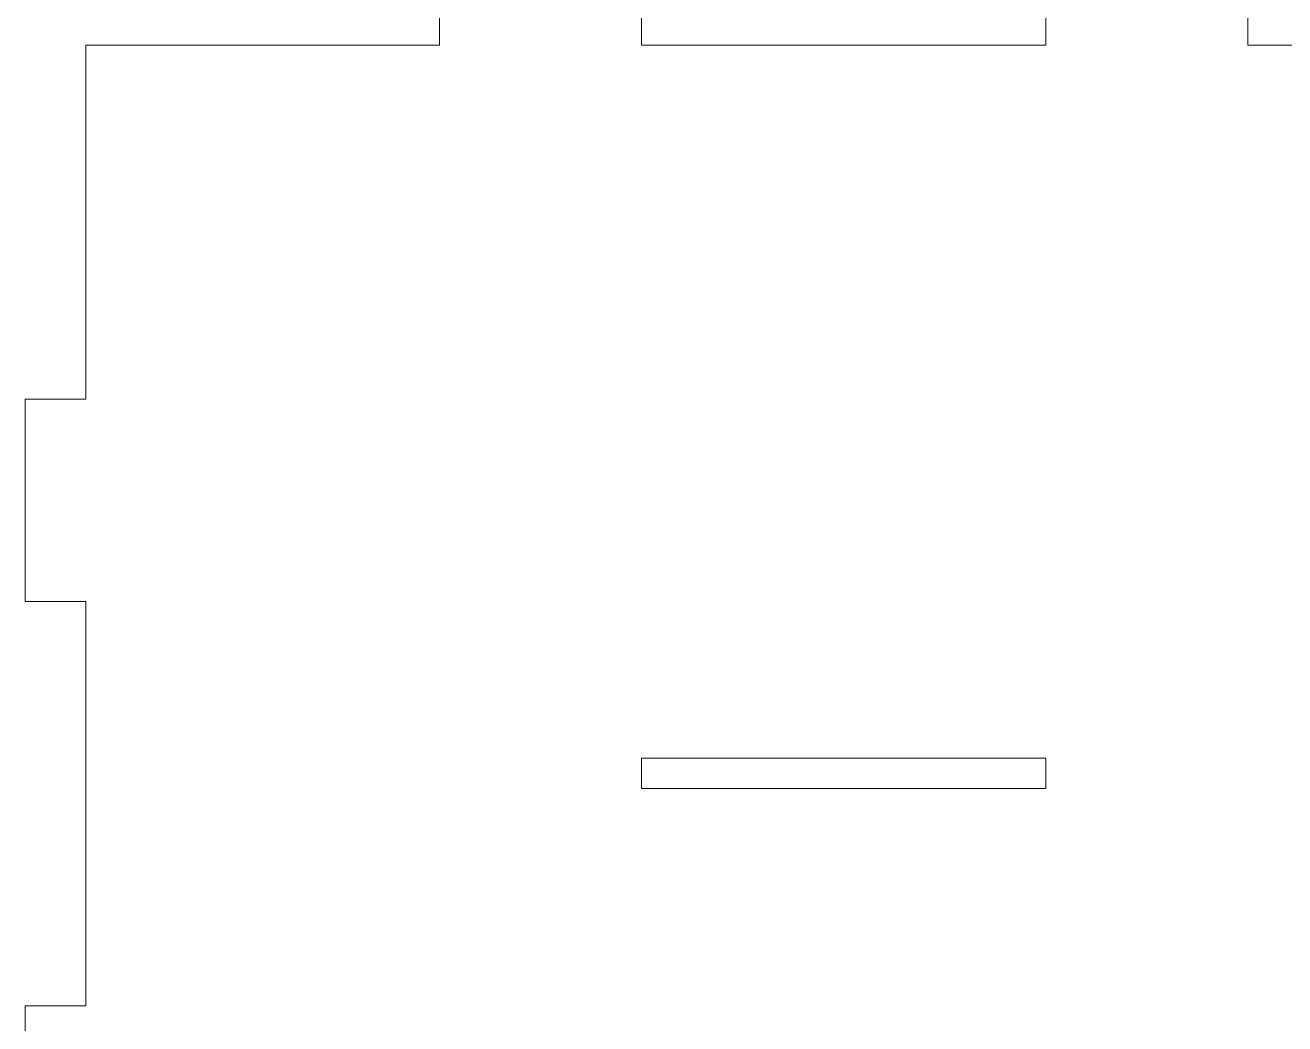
# Model space of a CAD drawing. Header units: millimetres. Extents: x -237 to 237, y -201 to 201.
# Drawn here: x -237 to -112.4, y -102 to -3.2 of the extents above; entities that cross this region are included whole.
import ezdxf

# ---------------------------------------------------------------- set-up
doc = ezdxf.new("R2010")
doc.units = ezdxf.units.MM
doc.header["$MEASUREMENT"] = 0
doc.layers.add('Layer 1', color=7, linetype='Continuous')

msp = doc.modelspace()

# ---------------------------------------------------------------- linework, layer by layer
at = {"layer": 'Layer 1', "color": 240, "lineweight": 9}
for points, knots in [([(-231, -5.2262), (-231, -5.2262), (-196, -5.2262), (-196, -5.2262), (-196, -5.2262), (-196, -5.2262), (-196, 0.7738), (-196, 0.7738), (-196, 0.7738), (-196, 0.7738), (-176, 0.7738), (-176, 0.7738), (-176, 0.7738), (-176, 0.7738), (-176, -5.2262), (-176, -5.2262), (-176, -5.2262), (-176, -5.2262), (-136, -5.2262), (-136, -5.2262), (-136, -5.2262), (-136, -5.2262), (-136, 0.7738), (-136, 0.7738), (-136, 0.7738), (-136, 0.7738), (-116, 0.7738), (-116, 0.7738), (-116, 0.7738), (-116, 0.7738), (-116, -5.2262), (-116, -5.2262), (-116, -5.2262), (-116, -5.2262), (-81, -5.2262), (-81, -5.2262), (-81, -5.2262), (-81, -5.2262), (-81, -40.2262), (-81, -40.2262), (-81, -40.2262), (-81, -40.2262), (-75, -40.2262), (-75, -40.2262), (-75, -40.2262), (-75, -40.2262), (-75, -60.2262), (-75, -60.2262), (-75, -60.2262), (-75, -60.2262), (-81, -60.2262), (-81, -60.2262), (-81, -60.2262), (-81, -60.2262), (-81, -100.2262), (-81, -100.2262), (-81, -100.2262), (-81, -100.2262), (-75, -100.2262), (-75, -100.2262), (-75, -100.2262), (-75, -100.2262), (-75, -120.2262), (-75, -120.2262), (-75, -120.2262), (-75, -120.2262), (-81, -120.2262), (-81, -120.2262), (-81, -120.2262), (-81, -120.2262), (-81, -155.2262), (-81, -155.2262), (-81, -155.2262), (-136.0682, -155.2262), (-175.9318, -155.2262), (-231, -155.2262), (-231, -155.2262), (-231, -155.2262), (-231, -120.2262), (-231, -120.2262), (-231, -120.2262), (-231, -120.2262), (-237, -120.2262), (-237, -120.2262), (-237, -120.2262), (-237, -120.2262), (-237, -100.2262), (-237, -100.2262), (-237, -100.2262), (-237, -100.2262), (-231, -100.2262), (-231, -100.2262), (-231, -100.2262), (-231, -100.2262), (-231, -60.2262), (-231, -60.2262), (-231, -60.2262), (-231, -60.2262), (-237, -60.2262), (-237, -60.2262), (-237, -60.2262), (-237, -60.2262), (-237, -40.2262), (-237, -40.2262), (-237, -40.2262), (-237, -40.2262), (-231, -40.2262), (-231, -40.2262), (-231, -40.2262), (-231, -40.2262), (-231, -5.2262), (-231, -5.2262)], [0, 0, 0, 0, 0.03448276, 0.03448276, 0.03448276, 0.03448276, 0.06896552, 0.06896552, 0.06896552, 0.06896552, 0.10344828, 0.10344828, 0.10344828, 0.10344828, 0.13793103, 0.13793103, 0.13793103, 0.13793103, 0.17241379, 0.17241379, 0.17241379, 0.17241379, 0.20689655, 0.20689655, 0.20689655, 0.20689655, 0.24137931, 0.24137931, 0.24137931, 0.24137931, 0.27586207, 0.27586207, 0.27586207, 0.27586207, 0.31034483, 0.31034483, 0.31034483, 0.31034483, 0.34482759, 0.34482759, 0.34482759, 0.34482759, 0.37931034, 0.37931034, 0.37931034, 0.37931034, 0.4137931, 0.4137931, 0.4137931, 0.4137931, 0.44827586, 0.44827586, 0.44827586, 0.44827586, 0.48275862, 0.48275862, 0.48275862, 0.48275862, 0.51724138, 0.51724138, 0.51724138, 0.51724138, 0.55172414, 0.55172414, 0.55172414, 0.55172414, 0.5862069, 0.5862069, 0.5862069, 0.5862069, 0.62068966, 0.62068966, 0.62068966, 0.62068966, 0.65517241, 0.65517241, 0.65517241, 0.65517241, 0.68965517, 0.68965517, 0.68965517, 0.68965517, 0.72413793, 0.72413793, 0.72413793, 0.72413793, 0.75862069, 0.75862069, 0.75862069, 0.75862069, 0.79310345, 0.79310345, 0.79310345, 0.79310345, 0.82758621, 0.82758621, 0.82758621, 0.82758621, 0.86206897, 0.86206897, 0.86206897, 0.86206897, 0.89655172, 0.89655172, 0.89655172, 0.89655172, 0.93103448, 0.93103448, 0.93103448, 0.93103448, 1, 1, 1, 1]), ([(-176, -75.7262), (-176, -75.7262), (-136, -75.7262), (-136, -75.7262), (-136, -75.7262), (-136, -75.7262), (-136, -78.7262), (-136, -78.7262), (-136, -78.7262), (-136, -78.7262), (-176, -78.7262), (-176, -78.7262), (-176, -78.7262), (-176, -78.7262), (-176, -75.7262), (-176, -75.7262)], [0, 0, 0, 0, 0.2, 0.2, 0.2, 0.2, 0.4, 0.4, 0.4, 0.4, 0.6, 0.6, 0.6, 0.6, 1, 1, 1, 1])]:
    msp.add_open_spline(points, degree=3, knots=knots, dxfattribs=at)

doc.saveas('drawing.dxf')
